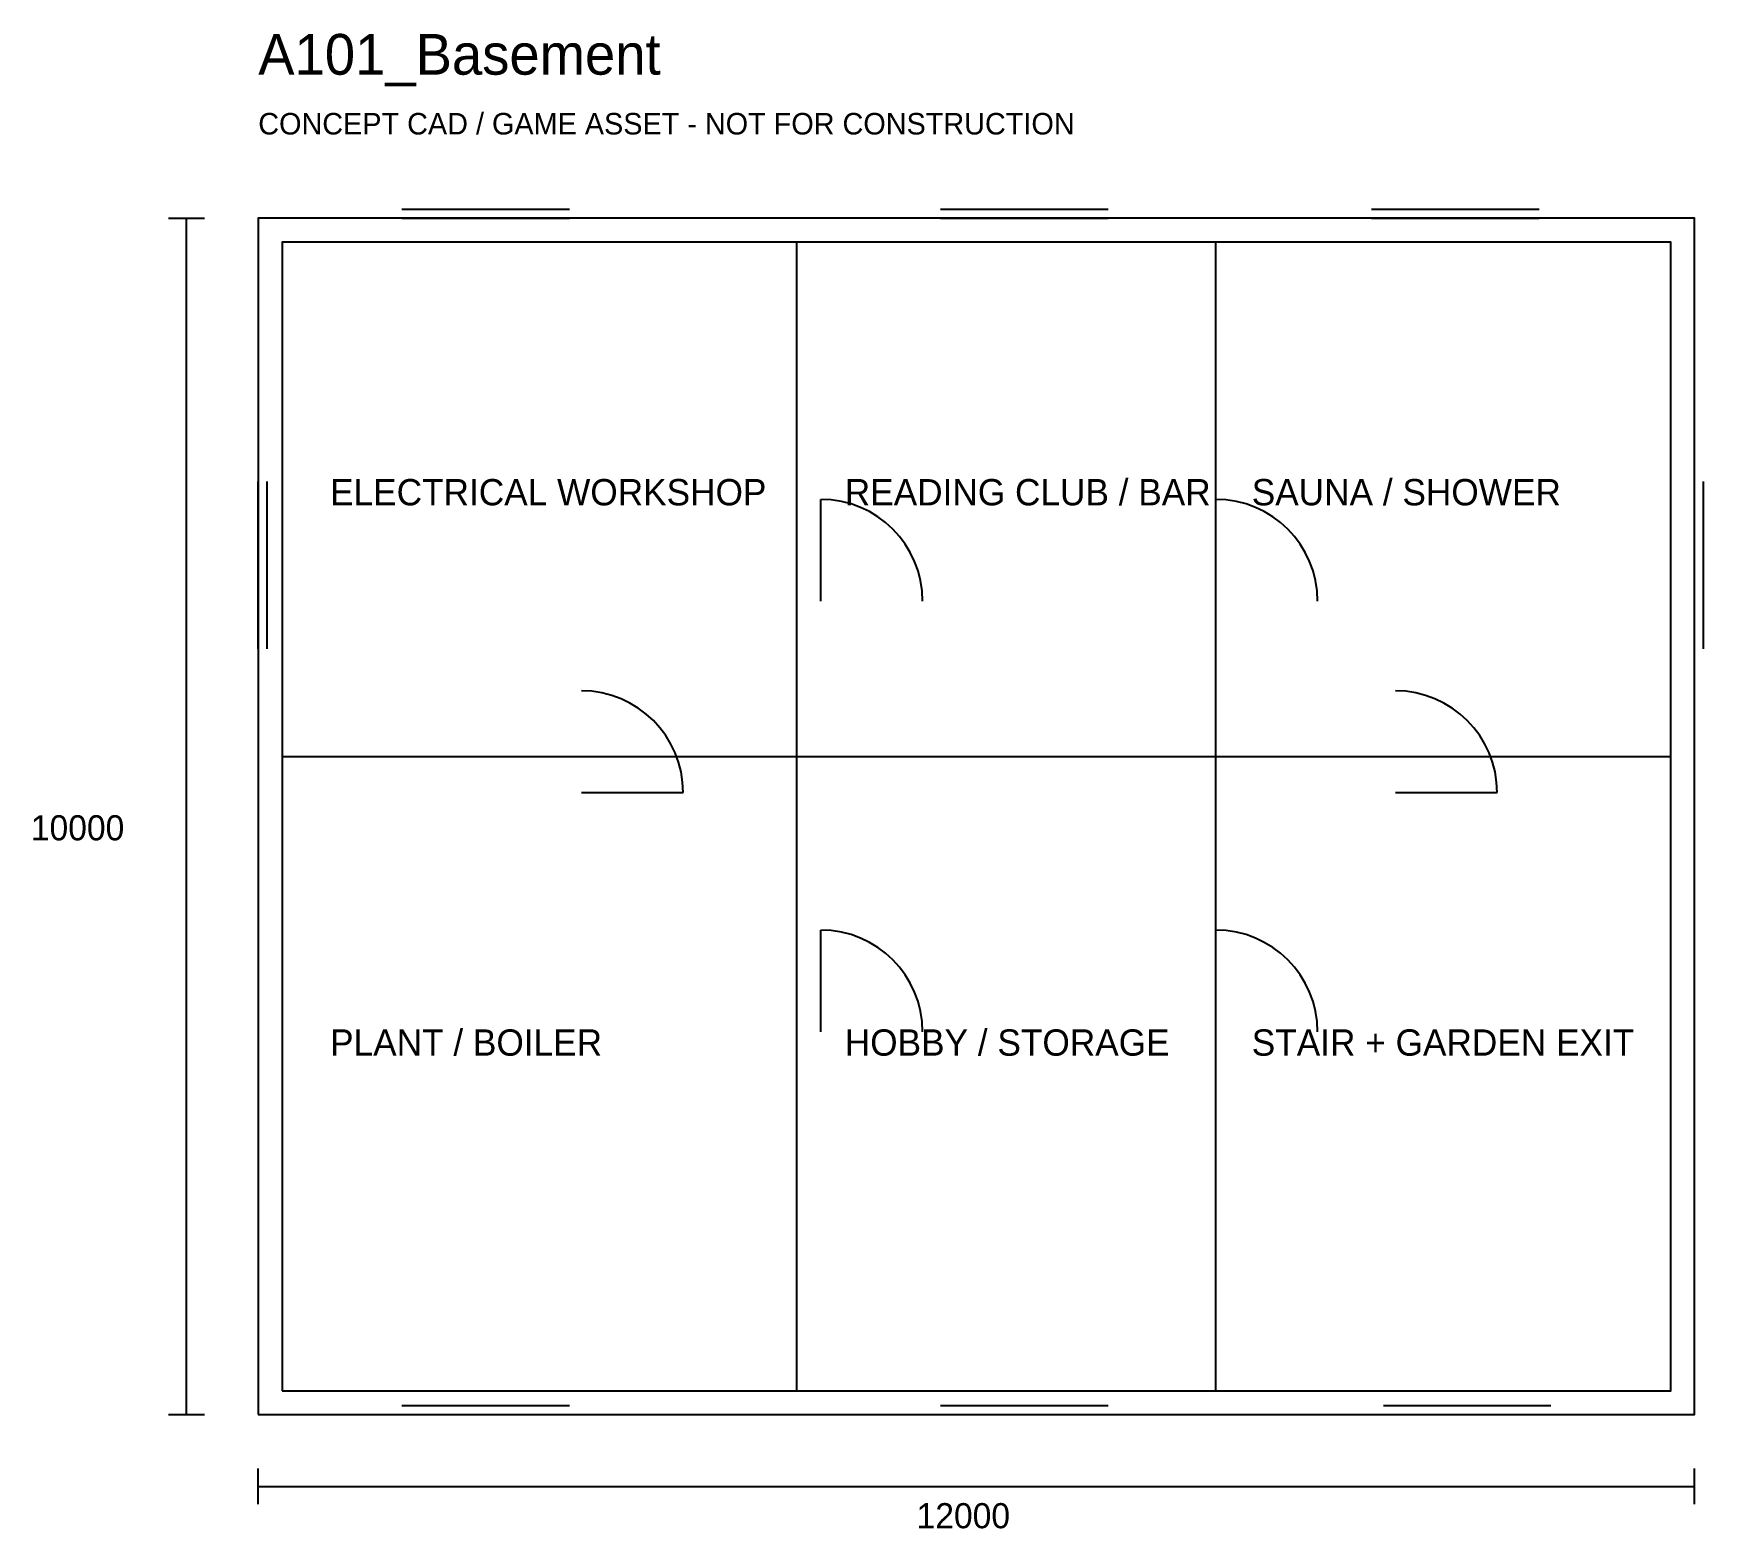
# Model space of a CAD drawing. Header units: millimetres. Extents: x -1879 to 12075, y -953 to 11545.
import ezdxf

# ---------------------------------------------------------------- set-up
doc = ezdxf.new("R2010")
doc.units = ezdxf.units.MM
for name, color, linetype in [('A-DIMS', 2, 'Continuous'), ('A-DOOR', 3, 'Continuous'), ('A-PART', 8, 'Continuous'), ('A-TEXT', 7, 'Continuous'), ('A-WALL', 7, 'Continuous'), ('A-WIND', 4, 'Continuous')]:
    doc.layers.add(name, color=color, linetype=linetype)

msp = doc.modelspace()

# ---------------------------------------------------------------- linework, layer by layer
at = {"layer": 'A-DIMS'}
for p, q in [((-750, 10000), (-450, 10000)), ((-600, 0), (-600, 10000)), ((-750, 0), (-450, 0)), ((0, -750), (0, -450)), ((12000, -750), (12000, -450)), ((0, -600), (12000, -600))]:
    msp.add_line(p, q, dxfattribs=at)
at = {"layer": 'A-DOOR'}
for p, q in [((4700, 6800), (4700, 7650)), ((8000, 6800), (8000, 7650)), ((2700, 5200), (3550, 5200)), ((9500, 5200), (10350, 5200)), ((4700, 3200), (4700, 4050)), ((8000, 3200), (8000, 4050))]:
    msp.add_line(p, q, dxfattribs=at)
for centre in [(4700, 6800), (8000, 6800), (2700, 5200), (9500, 5200), (4700, 3200), (8000, 3200)]:
    msp.add_arc(centre, 850, 0, 90, dxfattribs=at)
at = {"layer": 'A-PART'}
for p, q in [((4500, 200), (4500, 9800)), ((8000, 200), (8000, 9800)), ((200, 5500), (11800, 5500))]:
    msp.add_line(p, q, dxfattribs=at)
at = {"layer": 'A-WALL'}
for points in [[(0, 0), (12000, 0), (12000, 10000), (0, 10000), (0, 0)], [(200, 200), (11800, 200), (11800, 9800), (200, 9800), (200, 200)]]:
    msp.add_lwpolyline(points, dxfattribs=at)
at = {"layer": 'A-WIND'}
for p, q in [((1200, 10075), (2600, 10075)), ((5700, 10075), (7100, 10075)), ((9300, 10075), (10700, 10075)), ((1200, 10000), (2600, 10000)), ((5700, 10000), (7100, 10000)), ((9300, 10000), (10700, 10000)), ((0, 6400), (0, 7800)), ((75, 6400), (75, 7800)), ((12000, 6400), (12000, 7800)), ((12075, 6400), (12075, 7800)), ((1200, 75), (2600, 75)), ((1200, 0), (2600, 0)), ((5700, 75), (7100, 75)), ((5700, 0), (7100, 0)), ((9400, 75), (10800, 75)), ((9400, 0), (10800, 0))]:
    msp.add_line(p, q, dxfattribs=at)

# ---------------------------------------------------------------- texts
at = {"layer": 'A-DIMS'}
for s, p in [('10000', (-1900, 4800)), ('12000', (5500, -950))]:
    msp.add_text(s, height=210, dxfattribs=at).set_placement(p)
at = {"layer": 'A-TEXT'}
for s, height, p in [('A101_Basement', 340, (0, 11200)), ('CONCEPT CAD / GAME ASSET - NOT FOR CONSTRUCTION', 180, (0, 10700)), ('ELECTRICAL WORKSHOP', 220, (600, 7600)), ('READING CLUB / BAR', 220, (4900, 7600)), ('SAUNA / SHOWER', 220, (8300, 7600)), ('PLANT / BOILER', 220, (600, 3000)), ('HOBBY / STORAGE', 220, (4900, 3000)), ('STAIR + GARDEN EXIT', 220, (8300, 3000))]:
    msp.add_text(s, height=height, dxfattribs=at).set_placement(p)

doc.saveas('drawing.dxf')
